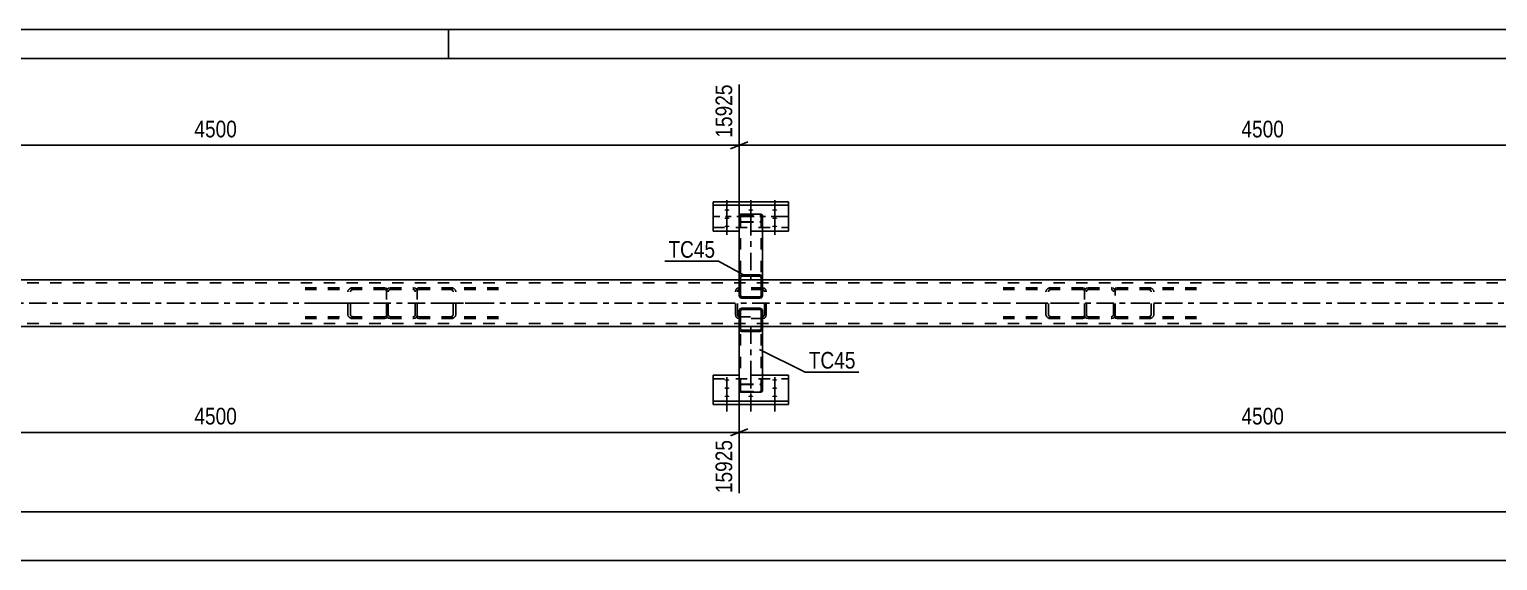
# Model space of a CAD drawing. Header units: millimetres. Extents: x -178 to 1011, y -683 to 158.
# Drawn here: x 519 to 771.4, y 66.7 to 157.9 of the extents above; entities that cross this region are included whole.
import ezdxf

# ---------------------------------------------------------------- set-up
doc = ezdxf.new("R2010")
doc.units = ezdxf.units.MM
doc.linetypes.add('DXK_LINE_DOT2', pattern=[3.9198, 1.9599, -1.9599])
doc.linetypes.add('DXK_LINE_DOT3', pattern=[5.9187, 2.979, -0.9799, 0.9799, -0.9799])
doc.styles.add('Arial Narrow', font='ARIALN.TTF', dxfattribs={"height": 0.2})

# ---------------------------------------------------------------- blocks, each defined once
blk = doc.blocks.new('Unknown-389678143-1162')
at = {"color": 5, "linetype": 'Continuous'}
for p, q in [((1011.04, 157.93), (-177.96, 157.93)), ((591.04, 152.93), (591.04, 157.93)), ((1006.04, 152.93), (-172.96, 152.93))]:
    blk.add_line(p, q, dxfattribs=at)
blk = doc.blocks.new('Part-389678143-3889 - 3668')
at = {"color": 7, "linetype": 'DXK_LINE_DOT2'}
for p, q in [((585.92, 113.54), (585.67, 113.5)), ((585.67, 113.5), (585.67, 108.3)), ((585.67, 113.15), (585.76, 113.19)), ((585.76, 113.19), (585.92, 113.22)), ((599.65, 113.54), (585.92, 113.54)), ((599.65, 113.22), (585.92, 113.22)), ((591.75, 113.49), (591.42, 113.54)), ((591.42, 113.22), (591.58, 113.19)), ((591.82, 113.02), (591.86, 112.9)), ((591.86, 108.9), (591.86, 112.9)), ((592.29, 112.9), (592.23, 113.14)), ((592.29, 108.9), (592.29, 112.9)), ((585.76, 108.6), (585.67, 108.65)), ((585.92, 108.58), (585.76, 108.6)), ((599.65, 108.58), (585.92, 108.58)), ((591.58, 108.6), (591.42, 108.58)), ((591.86, 108.9), (591.82, 108.78)), ((592.23, 108.65), (592.29, 108.9)), ((585.67, 108.3), (585.92, 108.26)), ((599.65, 108.26), (585.92, 108.26)), ((591.42, 108.26), (591.75, 108.31))]:
    blk.add_line(p, q, dxfattribs=at)
at = {"color": 7, "linetype": 'DXK_LINE_DOT3'}
blk.add_line((588.67, 110.9), (596.91, 110.9), dxfattribs=at)
at = {"color": 7, "linetype": 'DXK_LINE_DOT2'}
for centre, radius, start, end in [((591.48, 112.81), 0.401, 32.4104, 75.4453), ((591.55, 112.71), 0.802, 32.4104, 75.4453), ((591.48, 108.99), 0.401, 284.5547, 327.5896), ((591.55, 109.08), 0.802, 284.5547, 327.5896)]:
    blk.add_arc(centre, radius, start, end, dxfattribs=at)
blk = doc.blocks.new('Part-389678143-3677 - 3668')
at = {"color": 7, "linetype": 'DXK_LINE_DOT2'}
for p, q in [((641.03, 106.52), (641.03, 106.9)), ((641.27, 106.9), (641.03, 106.9)), ((641.27, 95.79), (641.27, 106.9)), ((641.27, 106.9), (641.29, 106.9)), ((645.03, 106.9), (644.72, 106.9)), ((644.79, 95.79), (644.79, 106.9)), ((645.03, 106.52), (645.03, 106.9)), ((641.03, 96.83), (641.06, 96.89)), ((641.03, 95.79), (641.03, 96.83)), ((641.06, 96.89), (641.17, 96.94)), ((641.17, 96.94), (641.32, 96.98)), ((641.29, 96.86), (641.27, 96.83)), ((641.34, 96.88), (641.29, 96.86)), ((641.32, 96.98), (641.51, 96.99)), ((641.42, 96.9), (641.34, 96.88)), ((641.51, 96.91), (641.42, 96.9)), ((641.51, 96.99), (644.55, 96.99)), ((641.51, 96.91), (644.55, 96.91)), ((644.55, 96.99), (644.73, 96.98)), ((644.64, 96.9), (644.55, 96.91)), ((644.72, 96.88), (644.64, 96.9)), ((644.77, 96.86), (644.72, 96.88)), ((644.73, 96.98), (644.89, 96.94)), ((644.79, 96.83), (644.77, 96.86)), ((644.89, 96.94), (644.99, 96.89)), ((644.99, 96.89), (645.03, 96.83)), ((645.03, 95.79), (645.03, 96.83)), ((641.27, 95.79), (641.29, 95.76)), ((641.29, 95.76), (641.34, 95.73)), ((641.34, 95.73), (641.42, 95.71)), ((641.42, 95.71), (641.51, 95.7)), ((641.51, 95.7), (644.55, 95.7)), ((644.55, 95.7), (644.64, 95.71)), ((644.64, 95.71), (644.72, 95.73)), ((644.72, 95.73), (644.77, 95.76)), ((644.77, 95.76), (644.79, 95.79))]:
    blk.add_line(p, q, dxfattribs=at)
at = {"color": 2, "linetype": 'Continuous'}
for p, q in [((641.03, 95.79), (641.03, 106.52)), ((644.79, 106.9), (641.27, 106.9)), ((645.03, 95.79), (645.03, 106.52)), ((641.06, 95.72), (641.03, 95.79)), ((641.17, 95.67), (641.06, 95.72)), ((641.32, 95.63), (641.17, 95.67)), ((641.51, 95.62), (641.32, 95.63)), ((641.51, 95.62), (644.55, 95.62)), ((644.73, 95.63), (644.55, 95.62)), ((644.89, 95.67), (644.73, 95.63)), ((644.99, 95.72), (644.89, 95.67)), ((645.03, 95.79), (644.99, 95.72))]:
    blk.add_line(p, q, dxfattribs=at)
at = {"color": 7, "linetype": 'DXK_LINE_DOT3'}
blk.add_line((643.03, 106.9), (643.03, 96.31), dxfattribs=at)
blk = doc.blocks.new('Bolt-389678143-3806 - 3668')
at = {"linetype": 'Continuous'}
for points in [[(638.93, 127.04), (639.02, 127.04), (639.11, 127.03), (639.19, 127.01), (639.25, 126.99), (639.31, 126.97), (639.35, 126.94), (639.36, 126.91), (639.36, 126.88), (639.35, 126.85), (639.31, 126.82), (639.25, 126.79), (639.19, 126.77), (639.11, 126.76), (639.02, 126.75), (638.93, 126.74), (638.84, 126.75), (638.75, 126.76), (638.67, 126.77), (638.6, 126.79), (638.55, 126.82), (638.51, 126.85), (638.49, 126.88), (638.49, 126.91), (638.51, 126.94), (638.55, 126.97), (638.6, 126.99), (638.67, 127.01), (638.75, 127.03), (638.84, 127.04)], [(643.03, 127.04), (643.12, 127.04), (643.21, 127.03), (643.29, 127.01), (643.35, 126.99), (643.41, 126.97), (643.45, 126.94), (643.46, 126.91), (643.46, 126.88), (643.45, 126.85), (643.41, 126.82), (643.35, 126.79), (643.29, 126.77), (643.21, 126.76), (643.12, 126.75), (643.03, 126.74), (642.94, 126.75), (642.85, 126.76), (642.77, 126.77), (642.7, 126.79), (642.65, 126.82), (642.61, 126.85), (642.59, 126.88), (642.59, 126.91), (642.61, 126.94), (642.65, 126.97), (642.7, 126.99), (642.77, 127.01), (642.85, 127.03), (642.94, 127.04)], [(647.13, 127.04), (647.22, 127.04), (647.31, 127.03), (647.39, 127.01), (647.45, 126.99), (647.51, 126.97), (647.55, 126.94), (647.56, 126.91), (647.56, 126.88), (647.55, 126.85), (647.51, 126.82), (647.45, 126.79), (647.39, 126.77), (647.31, 126.76), (647.22, 126.75), (647.13, 126.74), (647.04, 126.75), (646.95, 126.76), (646.87, 126.77), (646.8, 126.79), (646.75, 126.82), (646.71, 126.85), (646.69, 126.88), (646.69, 126.91), (646.71, 126.94), (646.75, 126.97), (646.8, 126.99), (646.87, 127.01), (646.95, 127.03), (647.04, 127.04)], [(638.93, 125.64), (639.02, 125.64), (639.11, 125.63), (639.19, 125.61), (639.25, 125.59), (639.31, 125.57), (639.35, 125.54), (639.36, 125.51), (639.36, 125.48), (639.35, 125.44), (639.31, 125.42), (639.25, 125.39), (639.19, 125.37), (639.11, 125.35), (639.02, 125.34), (638.93, 125.34), (638.84, 125.34), (638.75, 125.35), (638.67, 125.37), (638.6, 125.39), (638.55, 125.42), (638.51, 125.44), (638.49, 125.48), (638.49, 125.51), (638.51, 125.54), (638.55, 125.57), (638.6, 125.59), (638.67, 125.61), (638.75, 125.63), (638.84, 125.64)], [(638.93, 124.24), (639.02, 124.24), (639.11, 124.23), (639.19, 124.21), (639.25, 124.19), (639.31, 124.16), (639.35, 124.14), (639.36, 124.1), (639.36, 124.07), (639.35, 124.04), (639.31, 124.01), (639.25, 123.99), (639.19, 123.97), (639.11, 123.95), (639.02, 123.94), (638.93, 123.94), (638.84, 123.94), (638.75, 123.95), (638.67, 123.97), (638.6, 123.99), (638.55, 124.01), (638.51, 124.04), (638.49, 124.07), (638.49, 124.1), (638.51, 124.14), (638.55, 124.16), (638.6, 124.19), (638.67, 124.21), (638.75, 124.23), (638.84, 124.24)], [(647.13, 125.64), (647.22, 125.64), (647.31, 125.63), (647.39, 125.61), (647.45, 125.59), (647.51, 125.57), (647.55, 125.54), (647.56, 125.51), (647.56, 125.48), (647.55, 125.44), (647.51, 125.42), (647.45, 125.39), (647.39, 125.37), (647.31, 125.35), (647.22, 125.34), (647.13, 125.34), (647.04, 125.34), (646.95, 125.35), (646.87, 125.37), (646.8, 125.39), (646.75, 125.42), (646.71, 125.44), (646.69, 125.48), (646.69, 125.51), (646.71, 125.54), (646.75, 125.57), (646.8, 125.59), (646.87, 125.61), (646.95, 125.63), (647.04, 125.64)], [(647.13, 124.24), (647.22, 124.24), (647.31, 124.23), (647.39, 124.21), (647.45, 124.19), (647.51, 124.16), (647.55, 124.14), (647.56, 124.1), (647.56, 124.07), (647.55, 124.04), (647.51, 124.01), (647.45, 123.99), (647.39, 123.97), (647.31, 123.95), (647.22, 123.94), (647.13, 123.94), (647.04, 123.94), (646.95, 123.95), (646.87, 123.97), (646.8, 123.99), (646.75, 124.01), (646.71, 124.04), (646.69, 124.07), (646.69, 124.1), (646.71, 124.14), (646.75, 124.16), (646.8, 124.19), (646.87, 124.21), (646.95, 124.23), (647.04, 124.24)]]:
    blk.add_hatch(color=1, dxfattribs=at).paths.add_polyline_path(points)
at = {"color": 1, "linetype": 'Continuous'}
for p, q in [((638.93, 128.58), (638.93, 125.46)), ((638.93, 127.18), (638.93, 124.06)), ((643.03, 128.58), (643.03, 125.46)), ((647.13, 128.58), (647.13, 125.46)), ((647.13, 127.18), (647.13, 124.06)), ((638.93, 125.78), (638.93, 122.66)), ((647.13, 125.78), (647.13, 122.66))]:
    blk.add_line(p, q, dxfattribs=at)
at = {"color": 1, "linetype": 'DXK_LINE_DOT2'}
blk.add_line((643.03, 125.78), (643.03, 122.66), dxfattribs=at)
blk = doc.blocks.new('Part-389678143-3678 - 3668')
at = {"color": 7, "linetype": 'DXK_LINE_DOT2'}
for p, q in [((700.13, 113.54), (686.4, 113.54)), ((700.13, 113.22), (686.4, 113.22)), ((693.83, 113.14), (693.76, 112.9)), ((693.76, 108.9), (693.76, 112.9)), ((694.2, 112.9), (694.23, 113.02)), ((694.2, 108.9), (694.2, 112.9)), ((694.64, 113.54), (694.3, 113.49)), ((694.47, 113.19), (694.64, 113.22)), ((700.13, 113.54), (700.39, 113.5)), ((700.13, 113.22), (700.3, 113.19)), ((700.3, 113.19), (700.39, 113.15)), ((700.39, 113.5), (700.39, 108.3)), ((700.13, 108.58), (686.4, 108.58)), ((693.76, 108.9), (693.83, 108.65)), ((694.23, 108.78), (694.2, 108.9)), ((694.64, 108.58), (694.47, 108.6)), ((700.3, 108.6), (700.13, 108.58)), ((700.39, 108.65), (700.3, 108.6)), ((686.4, 108.26), (700.13, 108.26)), ((694.3, 108.31), (694.64, 108.26)), ((700.13, 108.26), (700.39, 108.3))]:
    blk.add_line(p, q, dxfattribs=at)
at = {"color": 7, "linetype": 'DXK_LINE_DOT3'}
blk.add_line((689.15, 110.9), (697.39, 110.9), dxfattribs=at)
at = {"color": 7, "linetype": 'DXK_LINE_DOT2'}
for centre, radius, start, end in [((694.51, 112.71), 0.802, 104.5547, 147.5896), ((694.57, 112.81), 0.401, 104.5547, 147.5896), ((694.51, 109.08), 0.802, 212.4104, 255.4453), ((694.57, 108.99), 0.401, 212.4104, 255.4453)]:
    blk.add_arc(centre, radius, start, end, dxfattribs=at)
blk = doc.blocks.new('Part-389678143-3891 - 3668')
at = {"color": 7, "linetype": 'DXK_LINE_DOT2'}
for p, q in [((705.92, 113.54), (705.67, 113.5)), ((705.67, 108.3), (705.67, 113.5)), ((705.67, 113.15), (705.76, 113.19)), ((705.76, 113.19), (705.92, 113.22)), ((719.65, 113.54), (705.92, 113.54)), ((719.65, 113.22), (705.92, 113.22)), ((711.75, 113.49), (711.42, 113.54)), ((711.42, 113.22), (711.58, 113.19)), ((711.82, 113.02), (711.86, 112.9)), ((711.86, 108.9), (711.86, 112.9)), ((712.29, 112.9), (712.23, 113.14)), ((712.29, 108.9), (712.29, 112.9)), ((705.76, 108.6), (705.67, 108.65)), ((705.92, 108.58), (705.76, 108.6)), ((719.65, 108.58), (705.92, 108.58)), ((711.58, 108.6), (711.42, 108.58)), ((711.86, 108.9), (711.82, 108.78)), ((712.23, 108.65), (712.29, 108.9)), ((705.67, 108.3), (705.92, 108.26)), ((719.65, 108.26), (705.92, 108.26)), ((711.42, 108.26), (711.75, 108.31))]:
    blk.add_line(p, q, dxfattribs=at)
at = {"color": 7, "linetype": 'DXK_LINE_DOT3'}
blk.add_line((708.67, 110.9), (716.91, 110.9), dxfattribs=at)
at = {"color": 7, "linetype": 'DXK_LINE_DOT2'}
for centre, radius, start, end in [((711.48, 112.81), 0.401, 32.4104, 75.4453), ((711.55, 112.71), 0.802, 32.4104, 75.4453), ((711.48, 108.99), 0.401, 284.5547, 327.5896), ((711.55, 109.08), 0.802, 284.5547, 327.5896)]:
    blk.add_arc(centre, radius, start, end, dxfattribs=at)
blk = doc.blocks.new('Part-389678143-3771 - 3668')
at = {"color": 2, "linetype": 'Continuous'}
for p, q in [((641.03, 126.01), (641.06, 126.07)), ((641.03, 126.01), (641.03, 115.28)), ((641.06, 126.07), (641.17, 126.13)), ((641.17, 126.13), (641.32, 126.16)), ((641.32, 126.16), (641.51, 126.17)), ((641.51, 126.17), (644.55, 126.17)), ((644.55, 126.17), (644.73, 126.16)), ((644.73, 126.16), (644.89, 126.13)), ((644.89, 126.13), (644.99, 126.07)), ((644.99, 126.07), (645.03, 126.01)), ((645.03, 126.01), (645.03, 115.27)), ((644.79, 114.9), (641.27, 114.9))]:
    blk.add_line(p, q, dxfattribs=at)
at = {"color": 7, "linetype": 'DXK_LINE_DOT2'}
for p, q in [((641.03, 124.97), (641.03, 126.01)), ((641.06, 124.91), (641.03, 124.97)), ((641.17, 124.85), (641.06, 124.91)), ((641.32, 124.82), (641.17, 124.85)), ((641.29, 126.04), (641.27, 126.01)), ((641.27, 126.01), (641.27, 114.9)), ((641.27, 124.97), (641.29, 124.94)), ((641.34, 126.07), (641.29, 126.04)), ((641.29, 124.94), (641.34, 124.91)), ((641.51, 124.81), (641.32, 124.82)), ((641.42, 126.09), (641.34, 126.07)), ((641.34, 124.91), (641.42, 124.9)), ((641.51, 126.09), (641.42, 126.09)), ((641.42, 124.9), (641.51, 124.89)), ((641.51, 126.09), (644.55, 126.09)), ((641.51, 124.89), (644.55, 124.89)), ((641.51, 124.81), (644.55, 124.81)), ((644.64, 126.09), (644.55, 126.09)), ((644.55, 124.89), (644.64, 124.9)), ((644.73, 124.82), (644.55, 124.81)), ((644.72, 126.07), (644.64, 126.09)), ((644.64, 124.9), (644.72, 124.91)), ((644.77, 126.04), (644.72, 126.07)), ((644.72, 124.91), (644.77, 124.94)), ((644.89, 124.85), (644.73, 124.82)), ((644.79, 126.01), (644.77, 126.04)), ((644.77, 124.94), (644.79, 124.97)), ((644.79, 126.01), (644.79, 114.9)), ((644.99, 124.91), (644.89, 124.85)), ((645.03, 124.97), (644.99, 124.91)), ((645.03, 124.97), (645.03, 126.01)), ((641.03, 115.28), (641.03, 114.9)), ((641.27, 114.9), (641.03, 114.9)), ((644.77, 114.9), (644.73, 114.9)), ((644.73, 114.9), (644.77, 114.9)), ((644.77, 114.9), (644.79, 114.9)), ((644.79, 114.9), (644.77, 114.9)), ((645.03, 114.9), (644.79, 114.9)), ((645.03, 115.27), (645.03, 114.9))]:
    blk.add_line(p, q, dxfattribs=at)
at = {"color": 7, "linetype": 'DXK_LINE_DOT3'}
blk.add_line((643.03, 125.49), (643.03, 114.9), dxfattribs=at)
blk = doc.blocks.new('Part-389678143-3772 - 3668')
at = {"color": 2, "linetype": 'Continuous'}
for p, q in [((636.53, 128.32), (649.53, 128.32)), ((636.53, 128.32), (636.53, 123.27)), ((636.53, 127.71), (649.53, 127.71)), ((649.53, 128.32), (649.53, 123.27)), ((641.03, 123.27), (636.53, 123.27)), ((649.53, 123.27), (645.03, 123.27))]:
    blk.add_line(p, q, dxfattribs=at)
at = {"color": 7, "linetype": 'DXK_LINE_DOT3'}
blk.add_line((649.53, 125.79), (636.53, 125.79), dxfattribs=at)
at = {"color": 7, "linetype": 'DXK_LINE_DOT2'}
for p, q in [((636.53, 123.87), (649.53, 123.87)), ((645.03, 123.27), (641.03, 123.27))]:
    blk.add_line(p, q, dxfattribs=at)
blk = doc.blocks.new('Part-389678143-3918 - 3668')
at = {"color": 7, "linetype": 'DXK_LINE_DOT2'}
for p, q in [((580.13, 113.54), (566.4, 113.54)), ((580.13, 113.22), (566.4, 113.22)), ((573.83, 113.14), (573.76, 112.9)), ((573.76, 108.9), (573.76, 112.9)), ((574.2, 112.9), (574.23, 113.02)), ((574.2, 108.9), (574.2, 112.9)), ((574.64, 113.54), (574.3, 113.49)), ((574.47, 113.19), (574.64, 113.22)), ((580.13, 113.54), (580.39, 113.5)), ((580.13, 113.22), (580.3, 113.19)), ((580.3, 113.19), (580.39, 113.15)), ((580.39, 113.5), (580.39, 108.3)), ((580.13, 108.58), (566.4, 108.58)), ((573.76, 108.9), (573.83, 108.65)), ((574.23, 108.78), (574.2, 108.9)), ((574.64, 108.58), (574.47, 108.6)), ((580.3, 108.6), (580.13, 108.58)), ((580.39, 108.65), (580.3, 108.6)), ((566.4, 108.26), (580.13, 108.26)), ((574.3, 108.31), (574.64, 108.26)), ((580.13, 108.26), (580.39, 108.3))]:
    blk.add_line(p, q, dxfattribs=at)
at = {"color": 7, "linetype": 'DXK_LINE_DOT3'}
blk.add_line((569.15, 110.9), (577.39, 110.9), dxfattribs=at)
at = {"color": 7, "linetype": 'DXK_LINE_DOT2'}
for centre, radius, start, end in [((574.51, 112.71), 0.802, 104.5547, 147.5896), ((574.57, 112.81), 0.401, 104.5547, 147.5896), ((574.51, 109.08), 0.802, 212.4104, 255.4453), ((574.57, 108.99), 0.401, 212.4104, 255.4453)]:
    blk.add_arc(centre, radius, start, end, dxfattribs=at)
blk = doc.blocks.new('Part-389678143-41332 - 3668')
at = {"color": 2, "linetype": 'Continuous'}
for p, q in [((641.06, 109.74), (641.03, 109.56)), ((641.03, 106.52), (641.03, 109.56)), ((641.17, 109.9), (641.06, 109.74)), ((641.32, 110), (641.17, 109.9)), ((641.29, 109.65), (641.27, 109.56)), ((641.27, 109.56), (641.27, 106.52)), ((641.34, 109.73), (641.29, 109.65)), ((641.51, 110.04), (641.32, 110)), ((641.42, 109.78), (641.34, 109.73)), ((641.51, 109.8), (641.42, 109.78)), ((644.55, 110.04), (641.51, 110.04)), ((644.55, 109.8), (641.51, 109.8)), ((644.73, 110), (644.55, 110.04)), ((644.64, 109.78), (644.55, 109.8)), ((644.72, 109.73), (644.64, 109.78)), ((644.77, 109.65), (644.72, 109.73)), ((644.89, 109.9), (644.73, 110)), ((644.79, 109.56), (644.77, 109.65)), ((644.79, 106.52), (644.79, 109.56)), ((644.99, 109.74), (644.89, 109.9)), ((645.03, 109.56), (644.99, 109.74)), ((645.03, 106.52), (645.03, 109.56)), ((641.06, 106.34), (641.03, 106.52)), ((641.17, 106.18), (641.06, 106.34)), ((641.32, 106.08), (641.17, 106.18)), ((641.27, 106.52), (641.29, 106.43)), ((641.29, 106.43), (641.34, 106.35)), ((641.51, 106.04), (641.32, 106.08)), ((641.34, 106.35), (641.42, 106.3)), ((641.42, 106.3), (641.51, 106.28)), ((644.55, 106.28), (641.51, 106.28)), ((644.55, 106.04), (641.51, 106.04)), ((644.55, 106.28), (644.64, 106.3)), ((644.73, 106.08), (644.55, 106.04)), ((644.64, 106.3), (644.72, 106.35)), ((644.72, 106.35), (644.77, 106.43)), ((644.89, 106.18), (644.73, 106.08)), ((644.77, 106.43), (644.79, 106.52)), ((644.99, 106.34), (644.89, 106.18)), ((645.03, 106.52), (644.99, 106.34))]:
    blk.add_line(p, q, dxfattribs=at)
at = {"color": 7, "linetype": 'DXK_LINE_DOT2'}
for p, q in [((641.03, 109.56), (641.06, 109.74)), ((641.32, 110), (641.51, 110.04)), ((644.55, 110.04), (644.73, 110)), ((644.79, 106.52), (644.79, 109.56)), ((644.99, 109.74), (645.03, 109.56)), ((641.03, 106.52), (641.03, 106.9)), ((641.03, 106.9), (641.27, 106.9)), ((641.03, 106.9), (641.27, 106.9)), ((641.27, 106.9), (641.27, 106.9)), ((641.27, 106.52), (641.27, 106.9)), ((644.79, 106.9), (645.03, 106.9)), ((644.79, 106.9), (645.03, 106.9)), ((645.03, 106.52), (645.03, 106.9))]:
    blk.add_line(p, q, dxfattribs=at)
for centre, start, end in [((641.51, 109.56), 112.5, 157.5), ((644.55, 109.56), 22.5, 67.5)]:
    blk.add_arc(centre, 0.48, start, end, dxfattribs=at)
blk = doc.blocks.new('Part-389678143-3910 - 3668')
at = {"color": 7, "linetype": 'DXK_LINE_DOT2'}
for p, q in [((580.44, 113.14), (580.39, 112.9)), ((580.39, 108.9), (580.39, 112.9)), ((580.71, 112.9), (580.73, 113.02)), ((580.71, 108.9), (580.71, 112.9)), ((581.03, 113.54), (580.78, 113.49)), ((580.91, 113.19), (581.03, 113.22)), ((581.03, 113.54), (585.03, 113.54)), ((581.03, 113.22), (585.03, 113.22)), ((585.27, 113.49), (585.03, 113.54)), ((585.03, 113.22), (585.15, 113.19)), ((585.32, 113.02), (585.35, 112.9)), ((585.35, 108.9), (585.35, 112.9)), ((585.67, 112.9), (585.62, 113.14)), ((585.67, 108.9), (585.67, 112.9)), ((580.39, 108.9), (580.44, 108.65)), ((580.73, 108.78), (580.71, 108.9)), ((581.03, 108.58), (580.91, 108.6)), ((581.03, 108.58), (585.03, 108.58)), ((585.15, 108.6), (585.03, 108.58)), ((585.35, 108.9), (585.32, 108.78)), ((585.62, 108.65), (585.67, 108.9)), ((580.78, 108.31), (581.03, 108.26)), ((581.03, 108.26), (585.03, 108.26)), ((585.03, 108.26), (585.27, 108.31))]:
    blk.add_line(p, q, dxfattribs=at)
at = {"color": 7, "linetype": 'DXK_LINE_DOT3'}
blk.add_line((583.03, 110.9), (583.03, 110.9), dxfattribs=at)
at = {"color": 7, "linetype": 'DXK_LINE_DOT2'}
for centre, radius, start, end in [((581.03, 112.9), 0.64, 112.5, 157.5), ((581.03, 112.9), 0.32, 112.5, 157.5), ((585.03, 112.9), 0.32, 22.5, 67.5), ((585.03, 112.9), 0.64, 22.5, 67.5), ((581.03, 108.9), 0.64, 202.5, 247.5), ((581.03, 108.9), 0.32, 202.5, 247.5), ((585.03, 108.9), 0.32, 292.5, 337.5), ((585.03, 108.9), 0.64, 292.5, 337.5)]:
    blk.add_arc(centre, radius, start, end, dxfattribs=at)
blk = doc.blocks.new('Part-389678143-3976 - 3668')
at = {"color": 7, "linetype": 'DXK_LINE_DOT2'}
for p, q in [((842.03, 114.42), (4.03, 114.42)), ((645.03, 114.9), (641.03, 114.9)), ((842.03, 107.38), (4.03, 107.38)), ((645.03, 106.9), (641.03, 106.9))]:
    blk.add_line(p, q, dxfattribs=at)
at = {"color": 2, "linetype": 'Continuous'}
for p, q in [((641.03, 114.9), (465.03, 114.9)), ((821.03, 114.9), (645.03, 114.9)), ((641.03, 106.9), (465.03, 106.9)), ((821.03, 106.9), (645.03, 106.9))]:
    blk.add_line(p, q, dxfattribs=at)
at = {"color": 7, "linetype": 'DXK_LINE_DOT3'}
blk.add_line((4.03, 110.9), (842.03, 110.9), dxfattribs=at)
blk = doc.blocks.new('Part-389678143-3982 - 3668')
at = {"color": 7, "linetype": 'DXK_LINE_DOT2'}
for p, q in [((700.44, 113.14), (700.39, 112.9)), ((700.39, 108.9), (700.39, 112.9)), ((700.71, 112.9), (700.73, 113.02)), ((700.71, 108.9), (700.71, 112.9)), ((701.03, 113.54), (700.78, 113.49)), ((700.91, 113.19), (701.03, 113.22)), ((701.03, 113.54), (705.03, 113.54)), ((701.03, 113.22), (705.03, 113.22)), ((705.27, 113.49), (705.03, 113.54)), ((705.03, 113.22), (705.15, 113.19)), ((705.32, 113.02), (705.35, 112.9)), ((705.35, 108.9), (705.35, 112.9)), ((705.67, 112.9), (705.62, 113.14)), ((705.67, 108.9), (705.67, 112.9)), ((700.39, 108.9), (700.44, 108.65)), ((700.73, 108.78), (700.71, 108.9)), ((701.03, 108.58), (700.91, 108.6)), ((701.03, 108.58), (705.03, 108.58)), ((705.15, 108.6), (705.03, 108.58)), ((705.35, 108.9), (705.32, 108.78)), ((705.62, 108.65), (705.67, 108.9)), ((700.78, 108.31), (701.03, 108.26)), ((701.03, 108.26), (705.03, 108.26)), ((705.03, 108.26), (705.27, 108.31))]:
    blk.add_line(p, q, dxfattribs=at)
for centre, radius, start, end in [((701.03, 112.9), 0.64, 112.5, 157.5), ((701.03, 112.9), 0.32, 112.5, 157.5), ((705.03, 112.9), 0.32, 22.5, 67.5), ((705.03, 112.9), 0.64, 22.5, 67.5), ((701.03, 108.9), 0.64, 202.5, 247.5), ((701.03, 108.9), 0.32, 202.5, 247.5), ((705.03, 108.9), 0.32, 292.5, 337.5), ((705.03, 108.9), 0.64, 292.5, 337.5)]:
    blk.add_arc(centre, radius, start, end, dxfattribs=at)
blk = doc.blocks.new('Bolt-389678143-3992 - 3668')
at = {"linetype": 'Continuous'}
for points in [[(638.93, 97.56), (638.84, 97.56), (638.75, 97.57), (638.67, 97.59), (638.6, 97.61), (638.55, 97.63), (638.51, 97.66), (638.49, 97.69), (638.49, 97.72), (638.51, 97.76), (638.55, 97.78), (638.6, 97.81), (638.67, 97.83), (638.75, 97.85), (638.84, 97.86), (638.93, 97.86), (639.02, 97.86), (639.11, 97.85), (639.19, 97.83), (639.25, 97.81), (639.31, 97.78), (639.35, 97.76), (639.36, 97.72), (639.36, 97.69), (639.35, 97.66), (639.31, 97.63), (639.25, 97.61), (639.19, 97.59), (639.11, 97.57), (639.02, 97.56)], [(638.93, 96.16), (638.84, 96.16), (638.75, 96.17), (638.67, 96.18), (638.6, 96.21), (638.55, 96.23), (638.51, 96.26), (638.49, 96.29), (638.49, 96.32), (638.51, 96.35), (638.55, 96.38), (638.6, 96.41), (638.67, 96.43), (638.75, 96.44), (638.84, 96.45), (638.93, 96.46), (639.02, 96.45), (639.11, 96.44), (639.19, 96.43), (639.25, 96.41), (639.31, 96.38), (639.35, 96.35), (639.36, 96.32), (639.36, 96.29), (639.35, 96.26), (639.31, 96.23), (639.25, 96.21), (639.19, 96.18), (639.11, 96.17), (639.02, 96.16)], [(647.13, 97.56), (647.04, 97.56), (646.95, 97.57), (646.87, 97.59), (646.8, 97.61), (646.75, 97.63), (646.71, 97.66), (646.69, 97.69), (646.69, 97.72), (646.71, 97.76), (646.75, 97.78), (646.8, 97.81), (646.87, 97.83), (646.95, 97.85), (647.04, 97.86), (647.13, 97.86), (647.22, 97.86), (647.31, 97.85), (647.39, 97.83), (647.45, 97.81), (647.51, 97.78), (647.55, 97.76), (647.56, 97.72), (647.56, 97.69), (647.55, 97.66), (647.51, 97.63), (647.45, 97.61), (647.39, 97.59), (647.31, 97.57), (647.22, 97.56)], [(647.13, 96.16), (647.04, 96.16), (646.95, 96.17), (646.87, 96.18), (646.8, 96.21), (646.75, 96.23), (646.71, 96.26), (646.69, 96.29), (646.69, 96.32), (646.71, 96.35), (646.75, 96.38), (646.8, 96.41), (646.87, 96.43), (646.95, 96.44), (647.04, 96.45), (647.13, 96.46), (647.22, 96.45), (647.31, 96.44), (647.39, 96.43), (647.45, 96.41), (647.51, 96.38), (647.55, 96.35), (647.56, 96.32), (647.56, 96.29), (647.55, 96.26), (647.51, 96.23), (647.45, 96.21), (647.39, 96.18), (647.31, 96.17), (647.22, 96.16)], [(638.93, 94.75), (638.84, 94.76), (638.75, 94.77), (638.67, 94.78), (638.6, 94.8), (638.55, 94.83), (638.51, 94.86), (638.49, 94.89), (638.49, 94.92), (638.51, 94.95), (638.55, 94.98), (638.6, 95), (638.67, 95.03), (638.75, 95.04), (638.84, 95.05), (638.93, 95.05), (639.02, 95.05), (639.11, 95.04), (639.19, 95.03), (639.25, 95), (639.31, 94.98), (639.35, 94.95), (639.36, 94.92), (639.36, 94.89), (639.35, 94.86), (639.31, 94.83), (639.25, 94.8), (639.19, 94.78), (639.11, 94.77), (639.02, 94.76)], [(643.03, 94.75), (642.94, 94.76), (642.85, 94.77), (642.77, 94.78), (642.7, 94.8), (642.65, 94.83), (642.61, 94.86), (642.59, 94.89), (642.59, 94.92), (642.61, 94.95), (642.65, 94.98), (642.7, 95), (642.77, 95.03), (642.85, 95.04), (642.94, 95.05), (643.03, 95.05), (643.12, 95.05), (643.21, 95.04), (643.29, 95.03), (643.35, 95), (643.41, 94.98), (643.45, 94.95), (643.46, 94.92), (643.46, 94.89), (643.45, 94.86), (643.41, 94.83), (643.35, 94.8), (643.29, 94.78), (643.21, 94.77), (643.12, 94.76)], [(647.13, 94.75), (647.04, 94.76), (646.95, 94.77), (646.87, 94.78), (646.8, 94.8), (646.75, 94.83), (646.71, 94.86), (646.69, 94.89), (646.69, 94.92), (646.71, 94.95), (646.75, 94.98), (646.8, 95), (646.87, 95.03), (646.95, 95.04), (647.04, 95.05), (647.13, 95.05), (647.22, 95.05), (647.31, 95.04), (647.39, 95.03), (647.45, 95), (647.51, 94.98), (647.55, 94.95), (647.56, 94.92), (647.56, 94.89), (647.55, 94.86), (647.51, 94.83), (647.45, 94.8), (647.39, 94.78), (647.31, 94.77), (647.22, 94.76)]]:
    blk.add_hatch(color=1, dxfattribs=at).paths.add_polyline_path(points)
at = {"color": 1, "linetype": 'Continuous'}
for p, q in [((638.93, 98.2), (638.93, 95.08)), ((638.93, 96.8), (638.93, 93.68)), ((647.13, 98.2), (647.13, 95.08)), ((647.13, 96.8), (647.13, 93.68)), ((638.93, 95.39), (638.93, 92.27)), ((643.03, 95.39), (643.03, 92.27)), ((647.13, 95.39), (647.13, 92.27))]:
    blk.add_line(p, q, dxfattribs=at)
at = {"color": 1, "linetype": 'DXK_LINE_DOT2'}
blk.add_line((643.03, 98.2), (643.03, 95.08), dxfattribs=at)
blk = doc.blocks.new('Part-389678143-4147 - 3668')
at = {"color": 7, "linetype": 'DXK_LINE_DOT2'}
for p, q in [((640.44, 113.14), (640.39, 112.9)), ((640.39, 108.9), (640.39, 112.9)), ((640.71, 112.9), (640.73, 113.02)), ((640.71, 108.9), (640.71, 112.9)), ((641.03, 113.54), (640.78, 113.49)), ((640.9, 113.19), (641.03, 113.22)), ((645.03, 113.54), (641.03, 113.54)), ((645.03, 113.22), (641.03, 113.22)), ((645.27, 113.49), (645.03, 113.54)), ((645.03, 113.22), (645.15, 113.19)), ((645.32, 113.02), (645.35, 112.9)), ((645.35, 108.9), (645.35, 112.9)), ((645.67, 112.9), (645.62, 113.14)), ((645.67, 108.9), (645.67, 112.9)), ((640.39, 108.9), (640.44, 108.65)), ((640.73, 108.78), (640.71, 108.9)), ((641.03, 108.58), (640.9, 108.6)), ((641.03, 108.58), (645.03, 108.58)), ((645.15, 108.6), (645.03, 108.58)), ((645.35, 108.9), (645.32, 108.78)), ((645.62, 108.65), (645.67, 108.9)), ((640.78, 108.31), (641.03, 108.26)), ((645.03, 108.26), (641.03, 108.26)), ((645.03, 108.26), (645.27, 108.31))]:
    blk.add_line(p, q, dxfattribs=at)
at = {"color": 7, "linetype": 'DXK_LINE_DOT3'}
blk.add_line((643.03, 110.9), (643.03, 110.9), dxfattribs=at)
at = {"color": 7, "linetype": 'DXK_LINE_DOT2'}
for centre, radius, start, end in [((641.03, 112.9), 0.64, 112.5, 157.5), ((641.03, 112.9), 0.32, 112.5, 157.5), ((645.03, 112.9), 0.32, 22.5, 67.5), ((645.03, 112.9), 0.64, 22.5, 67.5), ((641.03, 108.9), 0.64, 202.5, 247.5), ((641.03, 108.9), 0.32, 202.5, 247.5), ((645.03, 108.9), 0.32, 292.5, 337.5), ((645.03, 108.9), 0.64, 292.5, 337.5)]:
    blk.add_arc(centre, radius, start, end, dxfattribs=at)
blk = doc.blocks.new('Part-389678143-10189 - 3668')
at = {"color": 2, "linetype": 'Continuous'}
for p, q in [((636.53, 93.48), (636.53, 98.53)), ((641.03, 98.53), (636.53, 98.53)), ((649.53, 98.53), (645.03, 98.53)), ((649.53, 93.48), (649.53, 98.53)), ((636.53, 94.08), (649.53, 94.08)), ((636.53, 93.48), (649.53, 93.48))]:
    blk.add_line(p, q, dxfattribs=at)
at = {"color": 7, "linetype": 'DXK_LINE_DOT2'}
for p, q in [((645.03, 98.53), (641.03, 98.53)), ((636.53, 97.93), (649.53, 97.93))]:
    blk.add_line(p, q, dxfattribs=at)
blk = doc.blocks.new('Part-389678143-41329 - 3668')
at = {"color": 2, "linetype": 'Continuous'}
for p, q in [((641.06, 115.46), (641.03, 115.27)), ((641.03, 115.27), (641.03, 112.23)), ((641.17, 115.61), (641.06, 115.46)), ((641.32, 115.72), (641.17, 115.61)), ((641.27, 115.27), (641.29, 115.37)), ((641.27, 115.27), (641.27, 112.23)), ((641.29, 115.37), (641.34, 115.44)), ((641.51, 115.75), (641.32, 115.72)), ((641.34, 115.44), (641.42, 115.5)), ((641.42, 115.5), (641.51, 115.51)), ((644.55, 115.75), (641.51, 115.75)), ((644.55, 115.51), (641.51, 115.51)), ((644.73, 115.72), (644.55, 115.75)), ((644.55, 115.51), (644.64, 115.5)), ((644.64, 115.5), (644.72, 115.44)), ((644.72, 115.44), (644.77, 115.37)), ((644.89, 115.61), (644.73, 115.72)), ((644.77, 115.37), (644.79, 115.27)), ((644.79, 115.27), (644.79, 112.23)), ((644.99, 115.46), (644.89, 115.61)), ((645.03, 115.27), (644.99, 115.46)), ((645.03, 115.27), (645.03, 112.23)), ((641.03, 112.23), (641.06, 112.05)), ((641.06, 112.05), (641.17, 111.9)), ((641.17, 111.9), (641.32, 111.79)), ((641.29, 112.14), (641.27, 112.23)), ((641.34, 112.07), (641.29, 112.14)), ((641.32, 111.79), (641.51, 111.75)), ((641.42, 112.01), (641.34, 112.07)), ((641.51, 111.99), (641.42, 112.01)), ((644.55, 111.99), (641.51, 111.99)), ((644.55, 111.75), (641.51, 111.75)), ((644.64, 112.01), (644.55, 111.99)), ((644.55, 111.75), (644.73, 111.79)), ((644.72, 112.07), (644.64, 112.01)), ((644.77, 112.14), (644.72, 112.07)), ((644.73, 111.79), (644.89, 111.9)), ((644.79, 112.23), (644.77, 112.14)), ((644.89, 111.9), (644.99, 112.05)), ((644.99, 112.05), (645.03, 112.23))]:
    blk.add_line(p, q, dxfattribs=at)
at = {"color": 7, "linetype": 'DXK_LINE_DOT2'}
for p, q in [((641.03, 114.9), (641.27, 114.9)), ((641.03, 114.9), (641.27, 114.9)), ((644.79, 114.9), (644.79, 114.9)), ((644.79, 114.9), (645.03, 114.9)), ((644.79, 114.9), (645.03, 114.9)), ((641.06, 112.05), (641.03, 112.23)), ((641.51, 111.75), (641.32, 111.79)), ((644.73, 111.79), (644.55, 111.75)), ((645.03, 112.23), (644.99, 112.05))]:
    blk.add_line(p, q, dxfattribs=at)
for centre, start, end in [((641.51, 112.23), 202.5, 247.5), ((644.55, 112.23), 292.5, 337.5)]:
    blk.add_arc(centre, 0.48, start, end, dxfattribs=at)
blk = doc.blocks.new('StraightDimension-389678143-4179 - 3668')
at = {"color": 7, "linetype": 'Continuous'}
blk.add_line((4.03, 75.03), (842.03, 75.03), dxfattribs=at)
blk = doc.blocks.new('StraightDimension-389678143-4149 - 3668')
at = {"color": 7, "linetype": 'Continuous'}
blk.add_line((3.03, 66.68), (843.03, 66.68), dxfattribs=at)
blk = doc.blocks.new('StraightDimension-389678143-4312 - 3668')
at = {"color": 7, "linetype": 'Continuous'}
for p, q in [((641.03, 120.69), (641.03, 148.47)), ((821.03, 118.74), (821.03, 148.47)), ((642.53, 138.63), (639.53, 137.43)), ((641.03, 138.03), (821.03, 138.03)), ((819.53, 137.43), (822.53, 138.63))]:
    blk.add_line(p, q, dxfattribs=at)
at = {"color": 0, "linetype": 'Continuous'}
blk.add_wipeout([(820.43, 149.07), (816.23, 149.07), (816.23, 138.73), (820.43, 138.73)], dxfattribs=at)
at = {"color": 0}
blk.add_wipeout([(735.28, 138.78), (735.28, 142.98), (726.77, 142.98), (726.77, 138.78)], dxfattribs=at)
at = {"color": 3, "linetype": 'Continuous', "style": 'Arial Narrow'}
blk.add_text('20425', height=2.863, rotation=90.0002, dxfattribs=at).set_placement((819.83, 139.33))
at = {"color": 3, "style": 'Arial Narrow'}
blk.add_text('4500', height=2.863, dxfattribs=at).set_placement((727.37, 139.38))
blk = doc.blocks.new('StraightDimension-389678143-4293 - 3668')
at = {"color": 7, "linetype": 'Continuous'}
for p, q in [((461.03, 120.69), (461.03, 148.47)), ((641.03, 120.69), (641.03, 148.47)), ((462.53, 138.63), (459.53, 137.43)), ((461.03, 138.03), (641.03, 138.03)), ((639.53, 137.43), (642.53, 138.63))]:
    blk.add_line(p, q, dxfattribs=at)
at = {"color": 0, "linetype": 'Continuous'}
blk.add_wipeout([(640.43, 149.07), (636.23, 149.07), (636.23, 138.73), (640.43, 138.73)], dxfattribs=at)
at = {"color": 0}
blk.add_wipeout([(555.28, 138.78), (555.28, 142.98), (546.77, 142.98), (546.77, 138.78)], dxfattribs=at)
at = {"color": 3, "linetype": 'Continuous', "style": 'Arial Narrow'}
blk.add_text('15925', height=2.863, rotation=90.0002, dxfattribs=at).set_placement((639.83, 139.33))
at = {"color": 3, "style": 'Arial Narrow'}
blk.add_text('4500', height=2.863, dxfattribs=at).set_placement((547.37, 139.38))
blk = doc.blocks.new('StraightDimension-389678143-26229 - 3668')
at = {"color": 7, "linetype": 'Continuous'}
for p, q in [((641.03, 100.65), (641.03, 78.27)), ((821.03, 100.65), (821.03, 78.27)), ((642.53, 89.31), (639.53, 88.11)), ((641.03, 88.71), (821.03, 88.71)), ((819.53, 88.11), (822.53, 89.31))]:
    blk.add_line(p, q, dxfattribs=at)
at = {"color": 0}
blk.add_wipeout([(735.28, 89.46), (735.28, 93.66), (726.77, 93.66), (726.77, 89.46)], dxfattribs=at)
at = {"color": 0, "linetype": 'Continuous'}
blk.add_wipeout([(820.43, 88.01), (816.23, 88.01), (816.23, 77.67), (820.43, 77.67)], dxfattribs=at)
at = {"color": 3, "style": 'Arial Narrow'}
blk.add_text('4500', height=2.863, dxfattribs=at).set_placement((727.37, 90.06))
at = {"color": 3, "linetype": 'Continuous', "style": 'Arial Narrow'}
blk.add_text('20425', height=2.863, rotation=90.0002, dxfattribs=at).set_placement((819.83, 78.27))
blk = doc.blocks.new('StraightDimension-389678143-26230 - 3668')
at = {"color": 7, "linetype": 'Continuous'}
for p, q in [((461.03, 100.65), (461.03, 78.27)), ((641.03, 100.65), (641.03, 78.27)), ((462.53, 89.31), (459.53, 88.11)), ((461.03, 88.71), (641.03, 88.71)), ((639.53, 88.11), (642.53, 89.31))]:
    blk.add_line(p, q, dxfattribs=at)
at = {"color": 0}
blk.add_wipeout([(555.28, 89.46), (555.28, 93.66), (546.77, 93.66), (546.77, 89.46)], dxfattribs=at)
at = {"color": 0, "linetype": 'Continuous'}
blk.add_wipeout([(640.43, 88.01), (636.23, 88.01), (636.23, 77.67), (640.43, 77.67)], dxfattribs=at)
at = {"color": 3, "style": 'Arial Narrow'}
blk.add_text('4500', height=2.863, dxfattribs=at).set_placement((547.37, 90.06))
at = {"color": 3, "linetype": 'Continuous', "style": 'Arial Narrow'}
blk.add_text('15925', height=2.863, rotation=90.0002, dxfattribs=at).set_placement((639.83, 78.27))
blk = doc.blocks.new('Mark-389678143-3767 - 3668')
at = {"color": 0}
blk.add_wipeout([(636.89, 118.7), (636.89, 121.7), (628.86, 121.7), (628.86, 118.7)], dxfattribs=at)
blk.add_wipeout([(636.89, 118.7), (636.89, 121.7), (628.86, 121.7), (628.86, 118.7)], dxfattribs=at)
at = {"color": 30, "linetype": 'Continuous'}
for p in [(628.26, 118.1), (641.68, 115.82)]:
    blk.add_line(p, (637.49, 118.1), dxfattribs=at)
at = {"color": 3, "style": 'Arial Narrow'}
blk.add_text('TC45', height=2.863, dxfattribs=at).set_placement((628.86, 118.7))
blk = doc.blocks.new('Mark-389678143-21589 - 3668')
at = {"color": 0}
blk.add_wipeout([(661.02, 99.66), (661.02, 102.66), (652.99, 102.66), (652.99, 99.66)], dxfattribs=at)
blk.add_wipeout([(661.02, 99.66), (661.02, 102.66), (652.99, 102.66), (652.99, 99.66)], dxfattribs=at)
at = {"color": 30, "linetype": 'Continuous'}
for p, q in [((644.51, 102.96), (652.39, 99.06)), ((652.39, 99.06), (661.62, 99.06))]:
    blk.add_line(p, q, dxfattribs=at)
at = {"color": 3, "style": 'Arial Narrow'}
blk.add_text('TC45', height=2.863, dxfattribs=at).set_placement((652.99, 99.66))

msp = doc.modelspace()

# ---------------------------------------------------------------- block references
for name in ['Unknown-389678143-1162', 'Part-389678143-3772 - 3668', 'Bolt-389678143-3806 - 3668', 'Part-389678143-3771 - 3668', 'Part-389678143-3976 - 3668', 'Part-389678143-41329 - 3668', 'Part-389678143-3918 - 3668', 'Part-389678143-3910 - 3668', 'Part-389678143-3889 - 3668', 'Part-389678143-4147 - 3668', 'Part-389678143-3678 - 3668', 'Part-389678143-3982 - 3668', 'Part-389678143-3891 - 3668', 'Part-389678143-41332 - 3668', 'Part-389678143-3677 - 3668', 'Part-389678143-10189 - 3668', 'Bolt-389678143-3992 - 3668']:
    msp.add_blockref(name, (0, 0))

# ---------------------------------------------------------------- next in the draw order: block references
for name in ['StraightDimension-389678143-4312 - 3668', 'StraightDimension-389678143-4179 - 3668']:
    msp.add_blockref(name, (0, 0))

# ---------------------------------------------------------------- next in the draw order: block references
for name in ['StraightDimension-389678143-4293 - 3668', 'StraightDimension-389678143-4149 - 3668']:
    msp.add_blockref(name, (0, 0))

# ---------------------------------------------------------------- next in the draw order: block references
for name in ['Mark-389678143-3767 - 3668', 'StraightDimension-389678143-26229 - 3668']:
    msp.add_blockref(name, (0, 0))

# ---------------------------------------------------------------- next in the draw order: block references
for name in ['Mark-389678143-21589 - 3668', 'StraightDimension-389678143-26230 - 3668']:
    msp.add_blockref(name, (0, 0))

doc.saveas('drawing.dxf')
